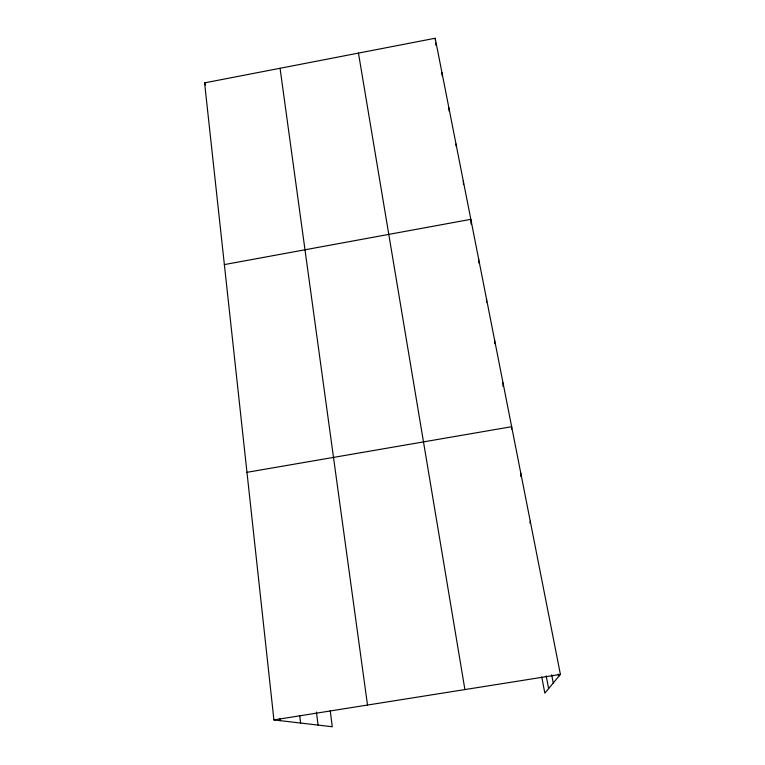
<?xml version="1.0" encoding="UTF-8"?>
<svg xmlns="http://www.w3.org/2000/svg" width="765" height="765" viewBox="0 0 765 765"><rect width="100%" height="100%" fill="white"/><g stroke="black" fill="none" stroke-linecap="round" stroke-linejoin="round"><path stroke-width="1.15" d="M502.997 386.363L503.026 382.854M511.575 429.089L511.651 426.698L246.971 472.321M520.582 476.337L520.812 473.229M529.992 523.212L530.25 521.194M330.222 710.561L332.268 726.75L273.918 719.922L204.59 82.878L435.189 38.25L560.41 674.395L544.843 693.147L541.744 676.939M224.365 264.594L470.838 219.326L471.097 224.011M273.918 719.922L560.41 674.395M204.59 82.878L205.546 85.03M558.268 674.099L558.727 676.423M551.689 674.835L553.267 682.992M546.191 675.916L548.629 688.586M358.469 53.101L464.91 689.571M280.067 68.276L367.506 705.053M316.452 712.072L318.039 725.086M299.803 716.069L300.616 723.049M279.961 718.335L280.21 720.659M435.189 38.25L435.4 40.564M435.62 42.888L435.83 45.202M441.95 72.608L442.247 75.955M448.892 107.855L449.17 111.317M456.017 144.03L456.179 146.239M463.322 181.181L463.552 184.585M478.546 258.522L478.747 262.911M486.483 298.819L486.588 302.185M494.63 340.243L494.687 343.686"/></g></svg>
